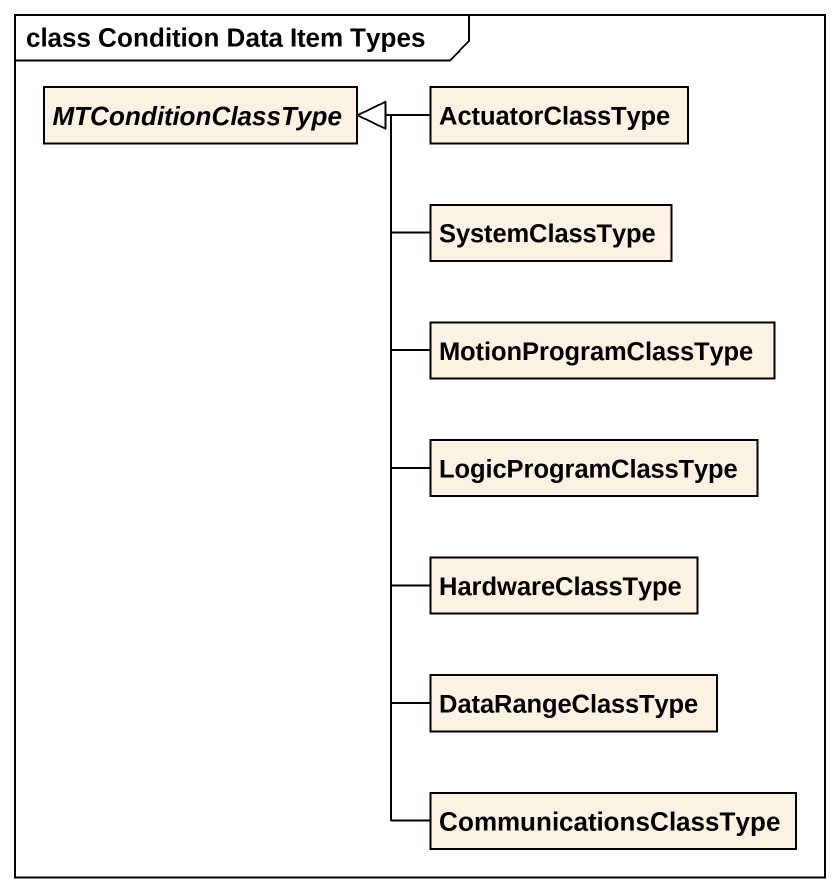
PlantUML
@startuml
mainframe class Condition Data Item Types
hide circle
hide empty members
abstract class MTConditionClassType
class ActuatorClassType
class SystemClassType
class MotionProgramClassType
class LogicProgramClassType
class HardwareClassType
class DataRangeClassType
class CommunicationsClassType
ActuatorClassType -left-|> MTConditionClassType
SystemClassType -left-|> MTConditionClassType
MotionProgramClassType -left-|> MTConditionClassType
LogicProgramClassType -up-|> MTConditionClassType
HardwareClassType -up-|> MTConditionClassType
DataRangeClassType -up-|> MTConditionClassType
CommunicationsClassType -up-|> MTConditionClassType
@enduml
